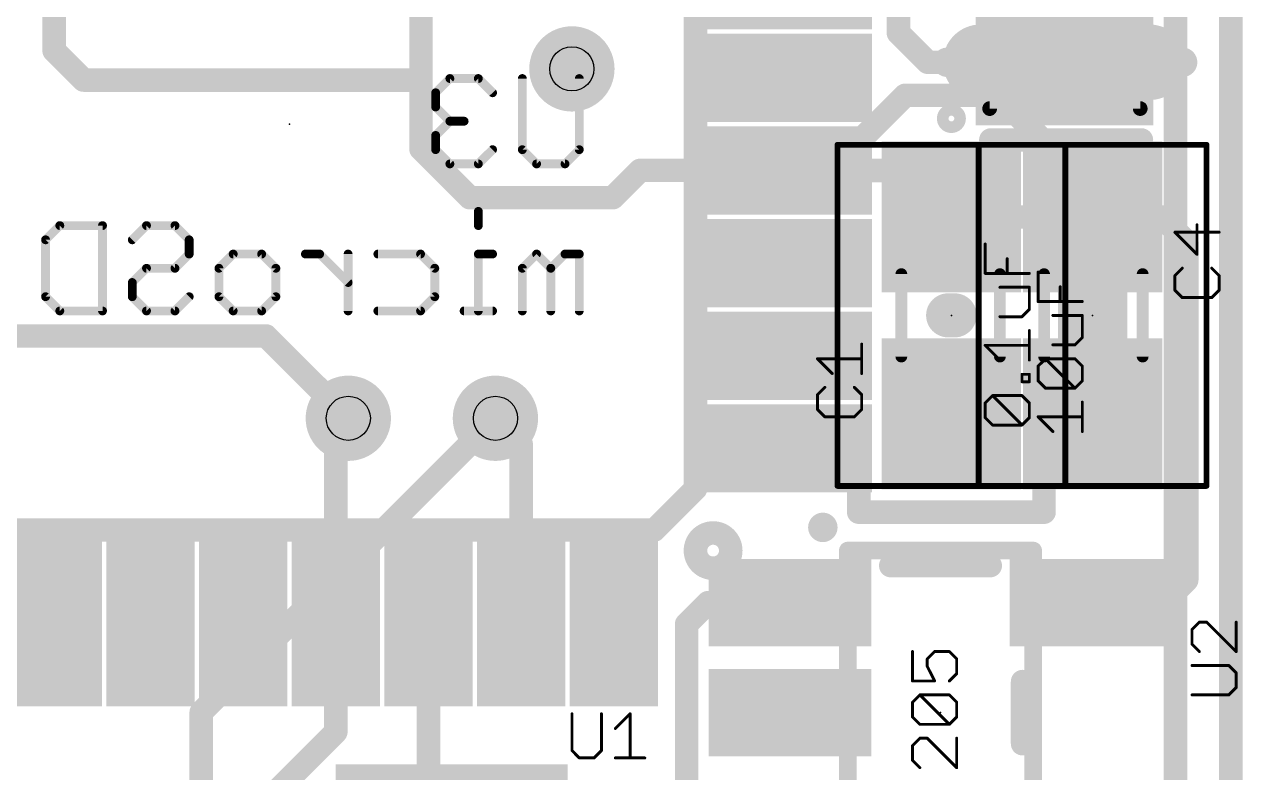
# Model space of a CAD drawing. Extents: x -41 to 66, y -18 to 24.
# Drawn here: x 4.82 to 15.34, y 4.56 to 11.02 of the extents above; entities that cross this region are included whole.
import ezdxf

# ---------------------------------------------------------------- set-up
doc = ezdxf.new("R2010")
doc.units = 0
for name, color, linetype in [('1', 12, 'CONTINUOUS'), ('16', 132, 'CONTINUOUS'), ('18', 110, 'CONTINUOUS'), ('20', 53, 'CONTINUOUS'), ('21', 53, 'CONTINUOUS'), ('22', 53, 'CONTINUOUS'), ('23', 53, 'CONTINUOUS'), ('25', 253, 'CONTINUOUS'), ('26', 253, 'CONTINUOUS'), ('27', 253, 'CONTINUOUS'), ('28', 253, 'CONTINUOUS'), ('29', 253, 'CONTINUOUS'), ('30', 253, 'CONTINUOUS'), ('31', 253, 'CONTINUOUS'), ('35', 253, 'CONTINUOUS'), ('39', 12, 'CONTINUOUS'), ('41', 12, 'CONTINUOUS'), ('44', 253, 'CONTINUOUS'), ('51', 53, 'CONTINUOUS')]:
    doc.layers.add(name, color=color, linetype=linetype)

# ---------------------------------------------------------------- blocks, each defined once
blk = doc.blocks.new('RECT')
blk.add_solid([(-0.5, -0.5), (0.5, -0.5), (-0.5, 0.5), (0.5, 0.5)])
blk = doc.blocks.new('RECT72000X304800R100')
at = {"const_width": 0.225}
blk.add_lwpolyline([(0.1125, -0.7275), (0.1125, 0.7275, 0.4142), (0, 0.84), (0, 0.84, 0.4142), (-0.1125, 0.7275), (-0.1125, -0.7275, 0.4142), (0, -0.84), (0, -0.84, 0.4142)], format="xyb", close=True, dxfattribs=at)
blk.add_solid([(-0.0254, -0.7529), (0.0254, -0.7529), (-0.0254, 0.7529), (0.0254, 0.7529)])
blk = doc.blocks.new('RECT104512X337312R100')
at = {"const_width": 0.3266}
blk.add_lwpolyline([(0.1633, -0.7275), (0.1633, 0.7275, 0.4142), (0, 0.8908), (0, 0.8908, 0.4142), (-0.1633, 0.7275), (-0.1633, -0.7275, 0.4142), (0, -0.8908), (0, -0.8908, 0.4142)], format="xyb", close=True, dxfattribs=at)
blk.add_solid([(-0.0254, -0.7529), (0.0254, -0.7529), (-0.0254, 0.7529), (0.0254, 0.7529)])
blk = doc.blocks.new('ROUNDV')
at = {"const_width": 0.5}
blk.add_lwpolyline([(0, -0.25, 1), (0, 0.25, 1), (0, -0.25)], format="xyb", dxfattribs=at)

msp = doc.modelspace()

# ---------------------------------------------------------------- linework, layer by layer
at = {"layer": '1'}
for points, const_width in [([(15.24, 19.05), (15.24, 0)], 0.2032), ([(12.3698, 10.9474), (12.3698, 11.9634)], 0.2032), ([(5.08, 10.795), (5.08, 11.43)], 0.2032), ([(8.2474, 11.1328), (8.2474, 10.541)], 0.2032), ([(12.6224, 10.6948), (12.3698, 10.9474)], 0.2032), ([(5.334, 10.541), (5.08, 10.795)], 0.2032), ([(12.7914, 10.6948), (12.6224, 10.6948)], 0.2032), ([(13.8074, 10.6948), (12.7914, 10.6948)], 0.254), ([(12.7914, 10.6948), (12.9272, 10.6948)], 0.2032), ([(13.8074, 10.6948), (14.8234, 10.6948)], 0.254), ([(8.2474, 10.541), (5.334, 10.541)], 0.2032), ([(8.2474, 10.541), (8.2474, 9.9466)], 0.2032), ([(8.669, 9.525), (8.2474, 9.9466)], 0.2032), ([(10.1397, 9.7612), (9.9035, 9.525)], 0.2032), ([(10.9018, 9.7612), (10.1397, 9.7612)], 0.2032), ([(10.9018, 9.7612), (10.903, 9.76)], 0.2032), ([(11.4046, 9.76), (10.903, 9.76)], 0.2032), ([(11.4046, 9.76), (12.426, 9.76)], 0.2032), ([(12.426, 9.76), (12.827, 9.359)], 0.2032), ([(9.9035, 9.525), (8.669, 9.525)], 0.2032), ([(12.827, 9.359), (14.0462, 9.359)], 0.2032), ([(14.0462, 9.359), (14.644, 9.359)], 0.2032), ([(14.644, 9.359), (14.859, 9.144)], 0.2032), ([(14.859, 9.144), (14.859, 6.223)], 0.2032), ([(7.512, 7.512), (7.62, 7.62)], 0.2032), ([(9.112, 7.398), (8.89, 7.62)], 0.2032), ([(7.512, 5.8674), (7.512, 7.512)], 0.2032), ([(9.112, 5.8674), (9.112, 7.398)], 0.2032), ([(14.6635, 6.0275), (14.859, 6.223)], 0.2032), ([(10.7265, 6.0275), (10.541, 5.842)], 0.2032), ([(11.4329, 6.0275), (10.7265, 6.0275)], 0.2032), ([(14.0331, 6.0275), (14.6635, 6.0275)], 0.2032), ([(7.512, 5.8674), (7.512, 4.911)], 0.2032), ([(8.312, 5.8674), (8.312, 3.928)], 0.2032), ([(10.541, 5.842), (10.541, 4.1275)], 0.2032), ([(7.512, 4.911), (6.35, 3.749)], 0.2032)]:
    msp.add_lwpolyline(points, dxfattribs=dict(at, const_width=const_width))
for points, const_width in [([(12.4057, 10.9833, 1), (12.3339, 10.9115)], 0.1016), ([(12.319, 10.9474, 1), (12.4206, 10.9474)], 0.1016), ([(5.1159, 10.8309, 1), (5.0441, 10.7591)], 0.1016), ([(5.0292, 10.795, 1), (5.1308, 10.795)], 0.1016), ([(12.6224, 10.7456, 1), (12.6224, 10.644)], 0.1016), ([(12.5865, 10.6589, 1), (12.6583, 10.7307)], 0.1016), ([(12.7914, 10.7583, 1), (12.7914, 10.6313)], 0.127), ([(12.7914, 10.7456, 1), (12.7914, 10.644)], 0.1016), ([(12.7914, 10.644, 1), (12.7914, 10.7456)], 0.1016), ([(12.9272, 10.644, 1), (12.9272, 10.7456)], 0.1016), ([(13.8074, 10.7583, 1), (13.8074, 10.6313)], 0.127), ([(13.8074, 10.6313, 1), (13.8074, 10.7583)], 0.127), ([(14.8234, 10.6313, 1), (14.8234, 10.7583)], 0.127), ([(5.334, 10.5918, 1), (5.334, 10.4902)], 0.1016), ([(5.2981, 10.5051, 1), (5.3699, 10.5769)], 0.1016), ([(8.2982, 10.541, 1), (8.1966, 10.541)], 0.1016), ([(8.2474, 10.4902, 1), (8.2474, 10.5918)], 0.1016), ([(8.1966, 10.541, 1), (8.2982, 10.541)], 0.1016), ([(8.2833, 9.9826, 1), (8.2115, 9.9107)], 0.1016), ([(8.1966, 9.9466, 1), (8.2982, 9.9466)], 0.1016), ([(10.1397, 9.812, 1), (10.1397, 9.7104)], 0.1016), ([(10.1756, 9.7253, 1), (10.1038, 9.7971)], 0.1016), ([(10.9377, 9.7971, 1), (10.8659, 9.7253)], 0.1016), ([(10.903, 9.8108, 1), (10.903, 9.7092)], 0.1016), ([(10.8671, 9.7241, 1), (10.9389, 9.7959)], 0.1016), ([(10.9018, 9.7104, 1), (10.9018, 9.812)], 0.1016), ([(11.4046, 9.8108, 1), (11.4046, 9.7092)], 0.1016), ([(11.4046, 9.7092, 1), (11.4046, 9.8108)], 0.1016), ([(12.4619, 9.7959, 1), (12.3901, 9.7241)], 0.1016), ([(12.426, 9.7092, 1), (12.426, 9.8108)], 0.1016), ([(8.669, 9.5758, 1), (8.669, 9.4742)], 0.1016), ([(8.6331, 9.4891, 1), (8.7049, 9.5609)], 0.1016), ([(9.8675, 9.5609, 1), (9.9394, 9.4891)], 0.1016), ([(9.9035, 9.4742, 1), (9.9035, 9.5758)], 0.1016), ([(12.827, 9.4098, 1), (12.827, 9.3082)], 0.1016), ([(12.7911, 9.3231, 1), (12.8629, 9.3949)], 0.1016), ([(14.0462, 9.4098, 1), (14.0462, 9.3082)], 0.1016), ([(14.0462, 9.3082, 1), (14.0462, 9.4098)], 0.1016), ([(14.6799, 9.3949, 1), (14.6081, 9.3231)], 0.1016), ([(14.644, 9.3082, 1), (14.644, 9.4098)], 0.1016), ([(14.9098, 9.144, 1), (14.8082, 9.144)], 0.1016), ([(14.8231, 9.1081, 1), (14.8949, 9.1799)], 0.1016), ([(7.6559, 7.5841, 1), (7.5841, 7.6559)], 0.1016), ([(8.9259, 7.6559, 1), (8.8541, 7.5841)], 0.1016), ([(7.5628, 7.512, 1), (7.4612, 7.512)], 0.1016), ([(7.4761, 7.5479, 1), (7.5479, 7.4761)], 0.1016), ([(9.1628, 7.398, 1), (9.0612, 7.398)], 0.1016), ([(9.0761, 7.3621, 1), (9.1479, 7.4339)], 0.1016), ([(14.8949, 6.1871, 1), (14.8231, 6.2589)], 0.1016), ([(14.8082, 6.223, 1), (14.9098, 6.223)], 0.1016), ([(10.7265, 6.0783, 1), (10.7265, 5.9767)], 0.1016), ([(10.7624, 5.9915, 1), (10.6905, 6.0634)], 0.1016), ([(11.4329, 5.9767, 1), (11.4329, 6.0783)], 0.1016), ([(14.0331, 6.0783, 1), (14.0331, 5.9767)], 0.1016), ([(14.6275, 6.0634, 1), (14.6994, 5.9915)], 0.1016), ([(14.6635, 5.9767, 1), (14.6635, 6.0783)], 0.1016), ([(7.5628, 5.8674, 1), (7.4612, 5.8674)], 0.1016), ([(7.4612, 5.8674, 1), (7.5628, 5.8674)], 0.1016), ([(8.3628, 5.8674, 1), (8.2612, 5.8674)], 0.1016), ([(9.0612, 5.8674, 1), (9.1628, 5.8674)], 0.1016), ([(10.5918, 5.842, 1), (10.4902, 5.842)], 0.1016), ([(10.5051, 5.8779, 1), (10.5769, 5.8061)], 0.1016), ([(7.4612, 4.911, 1), (7.5628, 4.911)], 0.1016), ([(7.5479, 4.8751, 1), (7.4761, 4.947)], 0.1016)]:
    msp.add_lwpolyline(points, format="xyb", dxfattribs=dict(at, const_width=const_width))
at = {"layer": '16', "const_width": 0.2032}
for points in [[(15.24, 19.05), (15.24, 0)], [(2.5806, 8.3312), (6.9088, 8.3312)], [(6.9088, 8.3312), (7.62, 7.62)], [(8.89, 7.62), (6.35, 5.08)], [(6.35, 5.08), (6.35, 1.27)]]:
    msp.add_lwpolyline(points, dxfattribs=at)
at = {"layer": '16', "const_width": 0.1016}
for points in [[(6.9447, 8.3671, 1), (6.8729, 8.2953)], [(6.9088, 8.2804, 1), (6.9088, 8.382)], [(7.5841, 7.5841, 1), (7.6559, 7.6559)], [(8.9259, 7.5841, 1), (8.8541, 7.6559)], [(6.4008, 5.08, 1), (6.2992, 5.08)], [(6.3141, 5.1159, 1), (6.3859, 5.0441)]]:
    msp.add_lwpolyline(points, format="xyb", dxfattribs=at)
at = {"layer": '20', "const_width": 0.2032}
msp.add_lwpolyline([(15.24, 0), (15.24, 19.05)], dxfattribs=at)
at = {"layer": '21'}
for points, const_width in [([(10.617, 13.665), (10.617, 7.01)], 0.2032), ([(14.4676, 10.0237), (13.1676, 10.0237)], 0.2032), ([(12.7991, 8.509), (12.8549, 8.509)], 0.381), ([(14.0741, 8.509), (14.0183, 8.509)], 0.381), ([(10.262, 6.655), (10.617, 7.01)], 0.2032), ([(10.262, 6.655), (3.607, 6.655)], 0.2032), ([(12.3036, 6.3475), (13.1624, 6.3475)], 0.2032), ([(13.4418, 5.3459), (13.4418, 4.8091)], 0.2032)]:
    msp.add_lwpolyline(points, dxfattribs=dict(at, const_width=const_width))
for points, const_width in [([(12.827, 10.159, 1), (12.827, 10.259, 1), (12.827, 10.159)], 0.15), ([(13.1676, 10.0745, 1), (13.1676, 9.9729)], 0.1016), ([(14.4676, 9.9729, 1), (14.4676, 10.0745)], 0.1016), ([(12.7991, 8.6043, 1), (12.7991, 8.4138)], 0.1905), ([(12.8549, 8.4138, 1), (12.8549, 8.6043)], 0.1905), ([(14.0183, 8.6043, 1), (14.0183, 8.4138)], 0.1905), ([(14.0741, 8.4138, 1), (14.0741, 8.6043)], 0.1905), ([(10.5662, 7.01, 1), (10.6678, 7.01)], 0.1016), ([(10.6529, 6.9741, 1), (10.5811, 7.0459)], 0.1016), ([(10.2261, 6.6909, 1), (10.2979, 6.6191)], 0.1016), ([(10.262, 6.6042, 1), (10.262, 6.7058)], 0.1016), ([(11.717, 6.6142, 1), (11.717, 6.7412, 1), (11.717, 6.6142)], 0.127), ([(10.7696, 6.3246, 1), (10.7696, 6.6294, 1), (10.7696, 6.3246)], 0.2032), ([(12.3036, 6.3983, 1), (12.3036, 6.2967)], 0.1016), ([(13.1624, 6.2967, 1), (13.1624, 6.3983)], 0.1016), ([(13.4926, 5.3459, 1), (13.391, 5.3459)], 0.1016), ([(13.391, 4.8091, 1), (13.4926, 4.8091)], 0.1016)]:
    msp.add_lwpolyline(points, format="xyb", dxfattribs=dict(at, const_width=const_width))
at = {"layer": '22', "const_width": 0.2032}
msp.add_lwpolyline([(14.762, 3.429), (14.762, 16.629)], dxfattribs=at)
at = {"layer": '23'}
for p in [(7.112, 10.16), (12.827, 8.509), (14.0462, 8.509), (12.733, 5.0775)]:
    msp.add_point(p, dxfattribs=at)
at = {"layer": '25', "const_width": 0.0254}
for points in [[(14.9477, 9.0365), (14.9477, 9.2907)], [(15.1384, 9.2272), (14.7571, 9.2272)], [(14.7571, 9.2272), (14.9477, 9.0365)], [(14.8206, 8.9165), (14.7571, 8.8529)], [(14.7571, 8.8529), (14.7571, 8.7258)], [(15.1384, 8.8529), (15.0748, 8.9165)], [(15.1384, 8.7258), (15.1384, 8.8529)], [(14.7571, 8.7258), (14.8206, 8.6623)], [(15.0748, 8.6623), (15.1384, 8.7258)], [(14.8206, 8.6623), (15.0748, 8.6623)], [(12.0523, 8.0069), (12.0523, 8.2611)], [(11.7981, 8.0069), (11.671, 8.134)], [(11.671, 8.134), (12.0523, 8.134)], [(11.7345, 7.8869), (11.671, 7.8234)], [(12.0523, 7.8234), (11.9887, 7.8869)], [(11.671, 7.8234), (11.671, 7.6963)], [(12.0523, 7.6963), (12.0523, 7.8234)], [(11.671, 7.6963), (11.7345, 7.6327)], [(11.9887, 7.6327), (12.0523, 7.6963)], [(11.7345, 7.6327), (11.9887, 7.6327)], [(14.968, 5.8592), (14.9044, 5.7956)], [(14.9044, 5.7956), (14.9044, 5.6685)], [(15.0315, 5.8592), (14.968, 5.8592)], [(15.2857, 5.605), (15.0315, 5.8592)], [(15.2857, 5.8592), (15.2857, 5.605)], [(14.9044, 5.6685), (14.968, 5.605)], [(15.2222, 5.485), (14.9044, 5.485)], [(15.2857, 5.4214), (15.2222, 5.485)], [(15.2857, 5.2943), (15.2857, 5.4214)], [(15.2222, 5.2307), (15.2857, 5.2943)], [(14.9044, 5.2307), (15.2222, 5.2307)], [(9.5513, 5.0676), (9.5513, 4.7499)], [(9.8055, 4.7499), (9.8055, 5.0676)], [(9.9255, 4.9405), (10.0526, 5.0676)], [(10.0526, 5.0676), (10.0526, 4.6863)], [(9.5513, 4.7499), (9.6148, 4.6863)], [(9.7419, 4.6863), (9.8055, 4.7499)], [(9.6148, 4.6863), (9.7419, 4.6863)], [(9.9255, 4.6863), (10.1797, 4.6863)]]:
    msp.add_lwpolyline(points, dxfattribs=at)
at = {"layer": '25', "const_width": 0.0127}
for points in [[(14.9541, 9.2907, 1), (14.9414, 9.2907)], [(14.7571, 9.2335, 1), (14.7571, 9.2208)], [(14.7616, 9.2316, 1), (14.7526, 9.2227)], [(15.1384, 9.2208, 1), (15.1384, 9.2335)], [(14.9432, 9.032, 1), (14.9522, 9.041)], [(14.9414, 9.0365, 1), (14.9541, 9.0365)], [(14.7634, 8.8529, 1), (14.7507, 8.8529)], [(14.7526, 8.8574, 1), (14.7616, 8.8485)], [(14.8251, 8.912, 1), (14.8161, 8.921)], [(15.0793, 8.921, 1), (15.0704, 8.912)], [(15.1448, 8.8529, 1), (15.1321, 8.8529)], [(15.1339, 8.8485, 1), (15.1429, 8.8574)], [(14.7507, 8.7258, 1), (14.7634, 8.7258)], [(14.7616, 8.7303, 1), (14.7526, 8.7213)], [(15.1321, 8.7258, 1), (15.1448, 8.7258)], [(15.1429, 8.7213, 1), (15.1339, 8.7303)], [(14.8206, 8.6686, 1), (14.8206, 8.6559)], [(14.8161, 8.6578, 1), (14.8251, 8.6668)], [(15.0704, 8.6668, 1), (15.0793, 8.6578)], [(15.0748, 8.6559, 1), (15.0748, 8.6686)], [(12.0587, 8.2611, 1), (12.046, 8.2611)], [(11.6755, 8.1385, 1), (11.6665, 8.1295)], [(11.671, 8.1404, 1), (11.671, 8.1277)], [(12.0523, 8.1277, 1), (12.0523, 8.1404)], [(11.7936, 8.0024, 1), (11.8026, 8.0114)], [(12.046, 8.0069, 1), (12.0587, 8.0069)], [(11.739, 7.8824, 1), (11.73, 7.8914)], [(11.9932, 7.8914, 1), (11.9843, 7.8824)], [(11.6773, 7.8234, 1), (11.6646, 7.8234)], [(11.6665, 7.8279, 1), (11.6755, 7.8189)], [(12.0587, 7.8234, 1), (12.046, 7.8234)], [(12.0478, 7.8189, 1), (12.0568, 7.8279)], [(11.6755, 7.7007, 1), (11.6665, 7.6918)], [(11.6646, 7.6963, 1), (11.6773, 7.6963)], [(12.046, 7.6963, 1), (12.0587, 7.6963)], [(12.0568, 7.6918, 1), (12.0478, 7.7007)], [(11.7345, 7.6391, 1), (11.7345, 7.6264)], [(11.73, 7.6282, 1), (11.739, 7.6372)], [(11.9843, 7.6372, 1), (11.9932, 7.6282)], [(11.9887, 7.6264, 1), (11.9887, 7.6391)], [(14.9107, 5.7956, 1), (14.898, 5.7956)], [(14.8999, 5.8001, 1), (14.9089, 5.7911)], [(14.968, 5.8655, 1), (14.968, 5.8528)], [(14.9724, 5.8547, 1), (14.9635, 5.8637)], [(15.036, 5.8637, 1), (15.027, 5.8547)], [(15.0315, 5.8528, 1), (15.0315, 5.8655)], [(15.2921, 5.8592, 1), (15.2794, 5.8592)], [(14.9089, 5.673, 1), (14.8999, 5.664)], [(14.898, 5.6685, 1), (14.9107, 5.6685)], [(14.9635, 5.6005, 1), (14.9724, 5.6094)], [(15.2794, 5.605, 1), (15.2921, 5.605)], [(15.2812, 5.6005, 1), (15.2902, 5.6094)], [(14.9044, 5.4913, 1), (14.9044, 5.4786)], [(15.2267, 5.4894, 1), (15.2177, 5.4805)], [(15.2222, 5.4786, 1), (15.2222, 5.4913)], [(15.2921, 5.4214, 1), (15.2794, 5.4214)], [(15.2812, 5.4169, 1), (15.2902, 5.4259)], [(15.2794, 5.2943, 1), (15.2921, 5.2943)], [(15.2902, 5.2898, 1), (15.2812, 5.2988)], [(14.9044, 5.2371, 1), (14.9044, 5.2244)], [(15.2177, 5.2352, 1), (15.2267, 5.2263)], [(15.2222, 5.2244, 1), (15.2222, 5.2371)], [(9.5576, 5.0676, 1), (9.5449, 5.0676)], [(9.8118, 5.0676, 1), (9.7992, 5.0676)], [(10.0589, 5.0676, 1), (10.0462, 5.0676)], [(10.0571, 5.0631, 1), (10.0481, 5.0721)], [(9.921, 4.945, 1), (9.93, 4.936)], [(9.5449, 4.7499, 1), (9.5576, 4.7499)], [(9.5558, 4.7543, 1), (9.5468, 4.7454)], [(9.7992, 4.7499, 1), (9.8118, 4.7499)], [(9.81, 4.7454, 1), (9.801, 4.7543)], [(9.6148, 4.6927, 1), (9.6148, 4.6799)], [(9.6103, 4.6818, 1), (9.6193, 4.6908)], [(9.7375, 4.6908, 1), (9.7464, 4.6818)], [(9.7419, 4.6799, 1), (9.7419, 4.6927)], [(9.9255, 4.6927, 1), (9.9255, 4.6799)], [(10.0462, 4.6863, 1), (10.0589, 4.6863)], [(10.1797, 4.6799, 1), (10.1797, 4.6927)]]:
    msp.add_lwpolyline(points, format="xyb", dxfattribs=at)
at = {"layer": '26', "const_width": 0.0762}
for points in [[(8.4969, 10.5543), (8.374, 10.4315)], [(8.7426, 10.5543), (8.4969, 10.5543)], [(8.8655, 10.4315), (8.7426, 10.5543)], [(9.1224, 9.94), (9.1224, 10.5543)], [(9.6139, 10.5543), (9.6139, 9.94)], [(8.374, 10.4315), (8.374, 10.3086)], [(8.374, 10.3086), (8.4969, 10.1857)], [(8.4969, 10.1857), (8.374, 10.0628)], [(8.4969, 10.1857), (8.6197, 10.1857)], [(8.374, 10.0628), (8.374, 9.94)], [(8.374, 9.94), (8.4969, 9.8171)], [(8.7426, 9.8171), (8.8655, 9.94)], [(9.2453, 9.8171), (9.1224, 9.94)], [(9.6139, 9.94), (9.491, 9.8171)], [(8.4969, 9.8171), (8.7426, 9.8171)], [(9.491, 9.8171), (9.2453, 9.8171)]]:
    msp.add_lwpolyline(points, dxfattribs=at)
at = {"layer": '26', "const_width": 0.0381}
for points in [[(8.4969, 10.5734, 1), (8.4969, 10.5353)], [(8.5103, 10.5409, 1), (8.4834, 10.5678)], [(8.7561, 10.5678, 1), (8.7291, 10.5409)], [(8.7426, 10.5353, 1), (8.7426, 10.5734)], [(9.1415, 10.5543, 1), (9.1034, 10.5543)], [(9.633, 10.5543, 1), (9.5949, 10.5543)], [(8.3605, 10.4449, 1), (8.3875, 10.418)], [(8.3931, 10.4315, 1), (8.355, 10.4315)], [(8.852, 10.418, 1), (8.879, 10.4449)], [(8.3875, 10.3221, 1), (8.3605, 10.2951)], [(8.355, 10.3086, 1), (8.3931, 10.3086)], [(8.4969, 10.2048, 1), (8.4969, 10.1667)], [(8.5103, 10.1722, 1), (8.4834, 10.1992)], [(8.4834, 10.1722, 1), (8.5103, 10.1992)], [(8.6197, 10.1667, 1), (8.6197, 10.2048)], [(8.3931, 10.0628, 1), (8.355, 10.0628)], [(8.3605, 10.0763, 1), (8.3875, 10.0494)], [(8.3875, 9.9534, 1), (8.3605, 9.9265)], [(8.355, 9.94, 1), (8.3931, 9.94)], [(8.879, 9.9265, 1), (8.852, 9.9534)], [(9.1359, 9.9534, 1), (9.1089, 9.9265)], [(9.1034, 9.94, 1), (9.1415, 9.94)], [(9.5949, 9.94, 1), (9.633, 9.94)], [(9.6274, 9.9265, 1), (9.6004, 9.9534)], [(8.4969, 9.8361, 1), (8.4969, 9.798)], [(8.4834, 9.8036, 1), (8.5103, 9.8306)], [(8.7291, 9.8306, 1), (8.7561, 9.8036)], [(8.7426, 9.798, 1), (8.7426, 9.8361)], [(9.2453, 9.8361, 1), (9.2453, 9.798)], [(9.2318, 9.8036, 1), (9.2588, 9.8306)], [(9.4776, 9.8306, 1), (9.5045, 9.8036)], [(9.491, 9.798, 1), (9.491, 9.8361)]]:
    msp.add_lwpolyline(points, format="xyb", dxfattribs=at)
at = {"layer": '27', "const_width": 0.0127}
for points in [[(13.1251, 9.1256, 1), (13.1124, 9.1256)], [(13.3158, 8.9985, 1), (13.3031, 8.9985)], [(13.1124, 8.8714, 1), (13.1251, 8.8714)], [(13.1188, 8.8777, 1), (13.1188, 8.865)], [(13.3031, 8.8714, 1), (13.3158, 8.8714)], [(13.5001, 8.865, 1), (13.5001, 8.8777)], [(13.5823, 8.8825, 1), (13.5696, 8.8825)], [(13.2459, 8.7577, 1), (13.2459, 8.745)], [(13.5064, 8.7514, 1), (13.4938, 8.7514)], [(13.5001, 8.745, 1), (13.5001, 8.7577)], [(13.773, 8.7554, 1), (13.7603, 8.7554)], [(13.5696, 8.6283, 1), (13.5823, 8.6283)], [(13.576, 8.6347, 1), (13.576, 8.622)], [(13.7603, 8.6283, 1), (13.773, 8.6283)], [(13.9573, 8.622, 1), (13.9573, 8.6347)], [(13.4938, 8.5607, 1), (13.5064, 8.5607)], [(13.5046, 8.5562, 1), (13.4956, 8.5652)], [(13.7031, 8.5147, 1), (13.7031, 8.502)], [(13.9636, 8.5083, 1), (13.951, 8.5083)], [(13.9573, 8.502, 1), (13.9573, 8.5147)], [(13.2459, 8.5035, 1), (13.2459, 8.4908)], [(13.4321, 8.5017, 1), (13.441, 8.4927)], [(13.4365, 8.4908, 1), (13.4365, 8.5035)], [(13.5064, 8.3772, 1), (13.4938, 8.3772)], [(13.951, 8.3177, 1), (13.9636, 8.3177)], [(13.9618, 8.3132, 1), (13.9528, 8.3222)], [(13.1233, 8.2546, 1), (13.1143, 8.2456)], [(13.1188, 8.2564, 1), (13.1188, 8.2437)], [(13.5001, 8.2437, 1), (13.5001, 8.2564)], [(13.7031, 8.2605, 1), (13.7031, 8.2478)], [(13.8893, 8.2586, 1), (13.8982, 8.2496)], [(13.8937, 8.2478, 1), (13.8937, 8.2605)], [(13.2414, 8.1185, 1), (13.2504, 8.1275)], [(13.4938, 8.123, 1), (13.5064, 8.123)], [(13.6395, 8.1405, 1), (13.6395, 8.1278)], [(13.644, 8.1386, 1), (13.635, 8.1296)], [(13.644, 8.1296, 1), (13.635, 8.1386)], [(13.8982, 8.1386, 1), (13.8893, 8.1296)], [(13.8937, 8.1278, 1), (13.8937, 8.1405)], [(13.4365, 8.0058, 1), (13.4365, 7.9931)], [(13.4429, 7.9994, 1), (13.4302, 7.9994)], [(13.5064, 7.9994, 1), (13.4938, 7.9994)], [(13.5001, 7.9931, 1), (13.5001, 8.0058)], [(13.5823, 8.0706, 1), (13.5696, 8.0706)], [(13.5715, 8.0751, 1), (13.5805, 8.0661)], [(13.9636, 8.0706, 1), (13.951, 8.0706)], [(13.9528, 8.0661, 1), (13.9618, 8.0751)], [(13.4365, 7.9422, 1), (13.4365, 7.9295)], [(13.4302, 7.9359, 1), (13.4429, 7.9359)], [(13.4938, 7.9359, 1), (13.5064, 7.9359)], [(13.5001, 7.9295, 1), (13.5001, 7.9422)], [(13.5696, 7.9435, 1), (13.5823, 7.9435)], [(13.5805, 7.9479, 1), (13.5715, 7.939)], [(13.6395, 7.8863, 1), (13.6395, 7.8736)], [(13.635, 7.8754, 1), (13.644, 7.8844)], [(13.8893, 7.8844, 1), (13.8982, 7.8754)], [(13.8893, 7.8754, 1), (13.8982, 7.8844)], [(13.8937, 7.8736, 1), (13.8937, 7.8863)], [(13.951, 7.9435, 1), (13.9636, 7.9435)], [(13.9618, 7.939, 1), (13.9528, 7.9479)], [(13.1868, 7.8204, 1), (13.1778, 7.8114)], [(13.1823, 7.8222, 1), (13.1823, 7.8095)], [(13.1868, 7.8114, 1), (13.1778, 7.8204)], [(13.441, 7.8204, 1), (13.4321, 7.8114)], [(13.4365, 7.8095, 1), (13.4365, 7.8222)], [(13.1251, 7.7523, 1), (13.1124, 7.7523)], [(13.1143, 7.7568, 1), (13.1233, 7.7478)], [(13.5064, 7.7523, 1), (13.4938, 7.7523)], [(13.4956, 7.7478, 1), (13.5046, 7.7568)], [(13.9636, 7.7599, 1), (13.951, 7.7599)], [(13.1124, 7.6252, 1), (13.1251, 7.6252)], [(13.1233, 7.6297, 1), (13.1143, 7.6207)], [(13.1823, 7.568, 1), (13.1823, 7.5553)], [(13.4365, 7.5553, 1), (13.4365, 7.568)], [(13.4938, 7.6252, 1), (13.5064, 7.6252)], [(13.5046, 7.6207, 1), (13.4956, 7.6297)], [(13.5805, 7.6373, 1), (13.5715, 7.6283)], [(13.576, 7.6392, 1), (13.576, 7.6265)], [(13.9573, 7.6265, 1), (13.9573, 7.6392)], [(13.1778, 7.5572, 1), (13.1868, 7.5662)], [(13.4321, 7.5662, 1), (13.441, 7.5572)], [(13.4321, 7.5572, 1), (13.441, 7.5662)], [(13.6986, 7.5012, 1), (13.7076, 7.5102)], [(13.951, 7.5057, 1), (13.9636, 7.5057)], [(12.4977, 5.6052, 1), (12.485, 5.6052)], [(12.6821, 5.6115, 1), (12.6821, 5.5988)], [(12.6865, 5.6007, 1), (12.6776, 5.6096)], [(12.8137, 5.6096, 1), (12.8047, 5.6007)], [(12.8092, 5.5988, 1), (12.8092, 5.6115)], [(12.6249, 5.5416, 1), (12.6122, 5.5416)], [(12.614, 5.5461, 1), (12.623, 5.5371)], [(12.6242, 5.4809, 1), (12.6128, 5.4752)], [(12.6122, 5.478, 1), (12.6249, 5.478)], [(12.8791, 5.5416, 1), (12.8664, 5.5416)], [(12.8682, 5.5371, 1), (12.8772, 5.5461)], [(12.8664, 5.4145, 1), (12.8791, 5.4145)], [(12.8772, 5.41, 1), (12.8682, 5.419)], [(12.4914, 5.3573, 1), (12.4914, 5.3446)], [(12.485, 5.3509, 1), (12.4977, 5.3509)], [(12.6764, 5.3481, 1), (12.6877, 5.3538)], [(12.6821, 5.3446, 1), (12.6821, 5.3573)], [(12.8047, 5.3554, 1), (12.8137, 5.3464)], [(12.4977, 5.1674, 1), (12.485, 5.1674)], [(12.4869, 5.1719, 1), (12.4959, 5.1629)], [(12.555, 5.2373, 1), (12.555, 5.2246)], [(12.5594, 5.2354, 1), (12.5505, 5.2265)], [(12.5594, 5.2265, 1), (12.5505, 5.2354)], [(12.8137, 5.2354, 1), (12.8047, 5.2265)], [(12.8092, 5.2246, 1), (12.8092, 5.2373)], [(12.8791, 5.1674, 1), (12.8664, 5.1674)], [(12.8682, 5.1629, 1), (12.8772, 5.1719)], [(12.4959, 5.0448, 1), (12.4869, 5.0358)], [(12.8772, 5.0358, 1), (12.8682, 5.0448)], [(12.485, 5.0403, 1), (12.4977, 5.0403)], [(12.555, 4.9831, 1), (12.555, 4.9704)], [(12.5505, 4.9722, 1), (12.5594, 4.9812)], [(12.8047, 4.9812, 1), (12.8137, 4.9722)], [(12.8047, 4.9722, 1), (12.8137, 4.9812)], [(12.8092, 4.9704, 1), (12.8092, 4.9831)], [(12.8664, 5.0403, 1), (12.8791, 5.0403)], [(12.555, 4.8631, 1), (12.555, 4.8504)], [(12.5594, 4.8523, 1), (12.5505, 4.8612)], [(12.623, 4.8612, 1), (12.614, 4.8523)], [(12.6185, 4.8504, 1), (12.6185, 4.8631)], [(12.8791, 4.8567, 1), (12.8664, 4.8567)], [(12.4977, 4.7932, 1), (12.485, 4.7932)], [(12.4869, 4.7977, 1), (12.4959, 4.7887)], [(12.4959, 4.6706, 1), (12.4869, 4.6616)], [(12.485, 4.6661, 1), (12.4977, 4.6661)], [(12.5505, 4.598, 1), (12.5594, 4.607)], [(12.8664, 4.6025, 1), (12.8791, 4.6025)], [(12.8682, 4.598, 1), (12.8772, 4.607)]]:
    msp.add_lwpolyline(points, format="xyb", dxfattribs=at)
at = {"layer": '27', "const_width": 0.0254}
for points in [[(13.1188, 8.8714), (13.1188, 9.1256)], [(13.3094, 8.8714), (13.3094, 8.9985)], [(13.5001, 8.8714), (13.1188, 8.8714)], [(13.576, 8.6283), (13.576, 8.8825)], [(13.5001, 8.7514), (13.2459, 8.7514)], [(13.5001, 8.5607), (13.5001, 8.7514)], [(13.7666, 8.6283), (13.7666, 8.7554)], [(13.9573, 8.6283), (13.576, 8.6283)], [(13.4365, 8.4972), (13.5001, 8.5607)], [(13.9573, 8.5083), (13.7031, 8.5083)], [(13.9573, 8.3177), (13.9573, 8.5083)], [(13.2459, 8.4972), (13.4365, 8.4972)], [(13.5001, 8.123), (13.5001, 8.3772)], [(13.8937, 8.2541), (13.9573, 8.3177)], [(13.2459, 8.123), (13.1188, 8.2501)], [(13.1188, 8.2501), (13.5001, 8.2501)], [(13.7031, 8.2541), (13.8937, 8.2541)], [(13.576, 8.0706), (13.6395, 8.1341)], [(13.6395, 8.1341), (13.8937, 8.1341)], [(13.8937, 7.8799), (13.6395, 8.1341)], [(13.8937, 8.1341), (13.9573, 8.0706)], [(13.4365, 7.9359), (13.4365, 7.9994)], [(13.4365, 7.9994), (13.5001, 7.9994)], [(13.5001, 7.9994), (13.5001, 7.9359)], [(13.576, 7.9435), (13.576, 8.0706)], [(13.9573, 8.0706), (13.9573, 7.9435)], [(13.5001, 7.9359), (13.4365, 7.9359)], [(13.6395, 7.8799), (13.576, 7.9435)], [(13.8937, 7.8799), (13.6395, 7.8799)], [(13.9573, 7.9435), (13.8937, 7.8799)], [(13.1188, 7.7523), (13.1823, 7.8159)], [(13.1823, 7.8159), (13.4365, 7.8159)], [(13.4365, 7.5617), (13.1823, 7.8159)], [(13.4365, 7.8159), (13.5001, 7.7523)], [(13.1188, 7.6252), (13.1188, 7.7523)], [(13.5001, 7.7523), (13.5001, 7.6252)], [(13.9573, 7.5057), (13.9573, 7.7599)], [(13.1823, 7.5617), (13.1188, 7.6252)], [(13.4365, 7.5617), (13.1823, 7.5617)], [(13.5001, 7.6252), (13.4365, 7.5617)], [(13.7031, 7.5057), (13.576, 7.6328)], [(13.576, 7.6328), (13.9573, 7.6328)], [(12.4914, 5.6052), (12.4914, 5.3509)], [(12.6185, 5.5416), (12.6821, 5.6052)], [(12.6821, 5.6052), (12.8092, 5.6052)], [(12.8092, 5.6052), (12.8727, 5.5416)], [(12.6185, 5.478), (12.6185, 5.5416)], [(12.6821, 5.3509), (12.6185, 5.478)], [(12.8727, 5.5416), (12.8727, 5.4145)], [(12.8727, 5.4145), (12.8092, 5.3509)], [(12.4914, 5.3509), (12.6821, 5.3509)], [(12.4914, 5.1674), (12.555, 5.2309)], [(12.4914, 5.0403), (12.4914, 5.1674)], [(12.555, 5.2309), (12.8092, 5.2309)], [(12.8092, 4.9767), (12.555, 5.2309)], [(12.8092, 5.2309), (12.8727, 5.1674)], [(12.8727, 5.1674), (12.8727, 5.0403)], [(12.555, 4.9767), (12.4914, 5.0403)], [(12.8727, 5.0403), (12.8092, 4.9767)], [(12.8092, 4.9767), (12.555, 4.9767)], [(12.555, 4.8567), (12.4914, 4.7932)], [(12.6185, 4.8567), (12.555, 4.8567)], [(12.8727, 4.6025), (12.6185, 4.8567)], [(12.8727, 4.8567), (12.8727, 4.6025)], [(12.4914, 4.7932), (12.4914, 4.6661)], [(12.4914, 4.6661), (12.555, 4.6025)]]:
    msp.add_lwpolyline(points, dxfattribs=at)
at = {"layer": '28', "const_width": 0.0762}
for points in [[(8.7426, 9.4072), (8.7426, 9.2843)], [(5.0061, 9.1615), (5.129, 9.2843)], [(5.129, 9.2843), (5.4976, 9.2843)], [(5.4976, 9.2843), (5.4976, 8.5471)], [(5.7545, 9.1615), (5.8774, 9.2843)], [(5.8774, 9.2843), (6.1232, 9.2843)], [(6.1232, 9.2843), (6.246, 9.1615)], [(5.0061, 8.67), (5.0061, 9.1615)], [(6.246, 9.1615), (6.246, 9.0386)], [(6.246, 9.0386), (6.1232, 8.9157)], [(6.503, 8.9157), (6.6258, 9.0386)], [(6.6258, 9.0386), (6.8716, 9.0386)], [(6.8716, 9.0386), (6.9944, 8.9157)], [(7.3724, 9.0386), (7.2495, 9.0386)], [(7.6181, 8.7928), (7.3724, 9.0386)], [(7.6181, 8.5471), (7.6181, 9.0386)], [(7.8751, 9.0386), (8.2437, 9.0386)], [(8.2437, 9.0386), (8.3665, 8.9157)], [(8.8655, 9.0386), (8.7426, 9.0386)], [(8.7426, 9.0386), (8.7426, 8.5471)], [(9.2453, 9.0386), (9.1224, 8.9157)], [(9.3682, 8.9157), (9.2453, 9.0386)], [(9.491, 9.0386), (9.3682, 8.9157)], [(9.6139, 9.0386), (9.491, 9.0386)], [(9.6139, 8.5471), (9.6139, 9.0386)], [(5.8774, 8.9157), (5.7545, 8.7928)], [(6.1232, 8.9157), (5.8774, 8.9157)], [(6.503, 8.67), (6.503, 8.9157)], [(6.9944, 8.9157), (6.9944, 8.67)], [(8.3665, 8.9157), (8.3665, 8.67)], [(9.1224, 8.9157), (9.1224, 8.5471)], [(9.3682, 8.9157), (9.3682, 8.5471)], [(5.7545, 8.7928), (5.7545, 8.67)], [(5.129, 8.5471), (5.0061, 8.67)], [(5.7545, 8.67), (5.8774, 8.5471)], [(6.1232, 8.5471), (6.246, 8.67)], [(6.6258, 8.5471), (6.503, 8.67)], [(6.9944, 8.67), (6.8716, 8.5471)], [(8.3665, 8.67), (8.2437, 8.5471)], [(5.4976, 8.5471), (5.129, 8.5471)], [(5.8774, 8.5471), (6.1232, 8.5471)], [(6.8716, 8.5471), (6.6258, 8.5471)], [(8.2437, 8.5471), (7.8751, 8.5471)], [(8.8655, 8.5471), (8.6197, 8.5471)]]:
    msp.add_lwpolyline(points, dxfattribs=at)
at = {"layer": '28', "const_width": 0.0381}
for points in [[(8.7617, 9.4072, 1), (8.7236, 9.4072)], [(5.129, 9.3034, 1), (5.129, 9.2653)], [(5.1425, 9.2709, 1), (5.1155, 9.2978)], [(5.5167, 9.2843, 1), (5.4786, 9.2843)], [(5.4976, 9.2653, 1), (5.4976, 9.3034)], [(5.8774, 9.3034, 1), (5.8774, 9.2653)], [(5.8909, 9.2709, 1), (5.8639, 9.2978)], [(6.1366, 9.2978, 1), (6.1097, 9.2709)], [(6.1232, 9.2653, 1), (6.1232, 9.3034)], [(8.7236, 9.2843, 1), (8.7617, 9.2843)], [(5.0252, 9.1615, 1), (4.9871, 9.1615)], [(4.9927, 9.1749, 1), (5.0196, 9.148)], [(5.7411, 9.1749, 1), (5.768, 9.148)], [(6.2651, 9.1615, 1), (6.227, 9.1615)], [(6.2326, 9.148, 1), (6.2595, 9.1749)], [(6.227, 9.0386, 1), (6.2651, 9.0386)], [(6.2595, 9.0251, 1), (6.2326, 9.0521)], [(6.6258, 9.0576, 1), (6.6258, 9.0195)], [(6.6393, 9.0251, 1), (6.6124, 9.0521)], [(6.885, 9.0521, 1), (6.8581, 9.0251)], [(6.8716, 9.0195, 1), (6.8716, 9.0576)], [(7.2495, 9.0576, 1), (7.2495, 9.0195)], [(7.3859, 9.0521, 1), (7.3589, 9.0251)], [(7.3724, 9.0195, 1), (7.3724, 9.0576)], [(7.6372, 9.0386, 1), (7.5991, 9.0386)], [(7.8751, 9.0576, 1), (7.8751, 9.0195)], [(8.2571, 9.0521, 1), (8.2302, 9.0251)], [(8.2437, 9.0195, 1), (8.2437, 9.0576)], [(8.7426, 9.0576, 1), (8.7426, 9.0195)], [(8.7617, 9.0386, 1), (8.7236, 9.0386)], [(8.8655, 9.0195, 1), (8.8655, 9.0576)], [(9.2588, 9.0521, 1), (9.2318, 9.0251)], [(9.2588, 9.0251, 1), (9.2318, 9.0521)], [(9.491, 9.0576, 1), (9.491, 9.0195)], [(9.5045, 9.0251, 1), (9.4776, 9.0521)], [(9.633, 9.0386, 1), (9.5949, 9.0386)], [(9.6139, 9.0195, 1), (9.6139, 9.0576)], [(5.8774, 8.9348, 1), (5.8774, 8.8967)], [(5.8909, 8.9022, 1), (5.8639, 8.9292)], [(6.1097, 8.9292, 1), (6.1366, 8.9022)], [(6.1232, 8.8967, 1), (6.1232, 8.9348)], [(6.4895, 8.9292, 1), (6.5164, 8.9022)], [(6.522, 8.9157, 1), (6.4839, 8.9157)], [(7.0135, 8.9157, 1), (6.9754, 8.9157)], [(6.981, 8.9022, 1), (7.0079, 8.9292)], [(8.3856, 8.9157, 1), (8.3475, 8.9157)], [(8.3531, 8.9022, 1), (8.38, 8.9292)], [(9.1089, 8.9292, 1), (9.1359, 8.9022)], [(9.1415, 8.9157, 1), (9.1034, 8.9157)], [(9.3872, 8.9157, 1), (9.3491, 8.9157)], [(9.3547, 8.9292, 1), (9.3816, 8.9022)], [(9.3547, 8.9022, 1), (9.3816, 8.9292)], [(5.7736, 8.7928, 1), (5.7355, 8.7928)], [(5.7411, 8.8063, 1), (5.768, 8.7794)], [(7.6047, 8.7794, 1), (7.6316, 8.8063)], [(4.9871, 8.67, 1), (5.0252, 8.67)], [(5.0196, 8.6834, 1), (4.9927, 8.6565)], [(5.768, 8.6834, 1), (5.7411, 8.6565)], [(5.7355, 8.67, 1), (5.7736, 8.67)], [(6.2595, 8.6565, 1), (6.2326, 8.6834)], [(6.5164, 8.6834, 1), (6.4895, 8.6565)], [(6.4839, 8.67, 1), (6.522, 8.67)], [(6.9754, 8.67, 1), (7.0135, 8.67)], [(7.0079, 8.6565, 1), (6.981, 8.6834)], [(8.3475, 8.67, 1), (8.3856, 8.67)], [(8.38, 8.6565, 1), (8.3531, 8.6834)], [(5.129, 8.5662, 1), (5.129, 8.5281)], [(5.1155, 8.5336, 1), (5.1425, 8.5606)], [(5.4786, 8.5471, 1), (5.5167, 8.5471)], [(5.4976, 8.5281, 1), (5.4976, 8.5662)], [(5.8774, 8.5662, 1), (5.8774, 8.5281)], [(5.8639, 8.5336, 1), (5.8909, 8.5606)], [(6.1097, 8.5606, 1), (6.1366, 8.5336)], [(6.1232, 8.5281, 1), (6.1232, 8.5662)], [(6.6258, 8.5662, 1), (6.6258, 8.5281)], [(6.6124, 8.5336, 1), (6.6393, 8.5606)], [(6.8581, 8.5606, 1), (6.885, 8.5336)], [(6.8716, 8.5281, 1), (6.8716, 8.5662)], [(7.5991, 8.5471, 1), (7.6372, 8.5471)], [(7.8751, 8.5662, 1), (7.8751, 8.5281)], [(8.2302, 8.5606, 1), (8.2571, 8.5336)], [(8.2437, 8.5281, 1), (8.2437, 8.5662)], [(8.6197, 8.5662, 1), (8.6197, 8.5281)], [(8.7236, 8.5471, 1), (8.7617, 8.5471)], [(8.8655, 8.5281, 1), (8.8655, 8.5662)], [(9.1034, 8.5471, 1), (9.1415, 8.5471)], [(9.3491, 8.5471, 1), (9.3872, 8.5471)], [(9.5949, 8.5471, 1), (9.633, 8.5471)]]:
    msp.add_lwpolyline(points, format="xyb", dxfattribs=at)
at = {"layer": '39', "const_width": 0.0508}
for points in [[(11.844, 7.036), (11.844, 9.982)], [(11.844, 9.982), (13.81, 9.982)], [(13.0632, 7.036), (13.0632, 9.982)], [(13.0632, 9.982), (15.0292, 9.982)], [(13.81, 9.982), (13.81, 7.036)], [(15.0292, 9.982), (15.0292, 7.036)], [(13.81, 7.036), (11.844, 7.036)], [(15.0292, 7.036), (13.0632, 7.036)]]:
    msp.add_lwpolyline(points, dxfattribs=at)
at = {"layer": '39', "const_width": 0.0254}
for points in [[(11.8567, 9.982, 1), (11.8313, 9.982)], [(11.844, 9.9947, 1), (11.844, 9.9693)], [(13.0759, 9.982, 1), (13.0505, 9.982)], [(13.0632, 9.9947, 1), (13.0632, 9.9693)], [(13.8227, 9.982, 1), (13.7973, 9.982)], [(13.81, 9.9693, 1), (13.81, 9.9947)], [(15.0419, 9.982, 1), (15.0165, 9.982)], [(15.0292, 9.9693, 1), (15.0292, 9.9947)], [(11.844, 7.0487, 1), (11.844, 7.0233)], [(11.8313, 7.036, 1), (11.8567, 7.036)], [(13.0632, 7.0487, 1), (13.0632, 7.0233)], [(13.0505, 7.036, 1), (13.0759, 7.036)], [(13.7973, 7.036, 1), (13.8227, 7.036)], [(13.81, 7.0233, 1), (13.81, 7.0487)], [(15.0165, 7.036, 1), (15.0419, 7.036)], [(15.0292, 7.0233, 1), (15.0292, 7.0487)]]:
    msp.add_lwpolyline(points, format="xyb", dxfattribs=at)
at = {"layer": '44'}
for centre in [(9.5504, 10.6375), (7.62, 7.62), (8.89, 7.62)]:
    msp.add_circle(centre, 0.1905, dxfattribs=at)
at = {"layer": '51'}
for points, const_width in [([(13.1574, 10.2948), (13.1574, 13.4948)], 0.127), ([(14.4574, 13.4948), (14.4574, 10.2948)], 0.127), ([(12.427, 10.409), (12.027, 10.009)], 0.2032), ([(13.227, 10.409), (12.427, 10.409)], 0.2032), ([(13.627, 10.009), (13.227, 10.409)], 0.2032), ([(14.4574, 10.2948), (13.1574, 10.2948)], 0.127), ([(12.027, 10.009), (12.027, 9.609)], 0.2032), ([(13.627, 9.609), (13.627, 10.009)], 0.2032), ([(12.395, 8.153), (12.395, 8.865)], 0.1016), ([(13.246, 8.153), (13.246, 8.865)], 0.1016), ([(13.6272, 8.865), (13.6272, 8.153)], 0.1016), ([(14.4782, 8.865), (14.4782, 8.153)], 0.1016), ([(12.027, 6.809), (12.027, 7.409)], 0.2032), ([(13.627, 7.409), (13.627, 6.809)], 0.2032), ([(13.627, 6.809), (12.027, 6.809)], 0.2032), ([(11.933, 3.6775), (11.933, 6.4775)], 0.1524), ([(13.533, 6.4775), (11.933, 6.4775)], 0.1524), ([(13.533, 6.4775), (13.533, 3.6775)], 0.1524)]:
    msp.add_lwpolyline(points, dxfattribs=dict(at, const_width=const_width))
for points, const_width in [([(12.427, 10.4598, 1), (12.427, 10.3582)], 0.1016), ([(12.4629, 10.3731, 1), (12.3911, 10.4449)], 0.1016), ([(13.2629, 10.4449, 1), (13.1911, 10.3731)], 0.1016), ([(13.227, 10.3582, 1), (13.227, 10.4598)], 0.1016), ([(13.1574, 10.3266, 1), (13.1574, 10.2631)], 0.0635), ([(13.1257, 10.2948, 1), (13.1892, 10.2948)], 0.0635), ([(14.4257, 10.2948, 1), (14.4892, 10.2948)], 0.0635), ([(14.4574, 10.2631, 1), (14.4574, 10.3266)], 0.0635), ([(12.0778, 10.009, 1), (11.9762, 10.009)], 0.1016), ([(13.6778, 10.009, 1), (13.5762, 10.009)], 0.1016), ([(11.9911, 10.0449, 1), (12.0629, 9.9731)], 0.1016), ([(13.5911, 9.9731, 1), (13.6629, 10.0449)], 0.1016), ([(11.9762, 9.609, 1), (12.0778, 9.609)], 0.1016), ([(13.5762, 9.609, 1), (13.6778, 9.609)], 0.1016), ([(12.4204, 8.865, 1), (12.3696, 8.865)], 0.0508), ([(13.2714, 8.865, 1), (13.2206, 8.865)], 0.0508), ([(13.6526, 8.865, 1), (13.6018, 8.865)], 0.0508), ([(14.5036, 8.865, 1), (14.4528, 8.865)], 0.0508), ([(12.3696, 8.153, 1), (12.4204, 8.153)], 0.0508), ([(13.2206, 8.153, 1), (13.2714, 8.153)], 0.0508), ([(13.6018, 8.153, 1), (13.6526, 8.153)], 0.0508), ([(14.4528, 8.153, 1), (14.5036, 8.153)], 0.0508), ([(12.0778, 7.409, 1), (11.9762, 7.409)], 0.1016), ([(13.6778, 7.409, 1), (13.5762, 7.409)], 0.1016), ([(12.027, 6.8598, 1), (12.027, 6.7582)], 0.1016), ([(11.9762, 6.809, 1), (12.0778, 6.809)], 0.1016), ([(13.5762, 6.809, 1), (13.6778, 6.809)], 0.1016), ([(13.627, 6.7582, 1), (13.627, 6.8598)], 0.1016), ([(11.9711, 6.4775, 1), (11.8949, 6.4775)], 0.0762), ([(11.933, 6.5156, 1), (11.933, 6.4394)], 0.0762), ([(13.5711, 6.4775, 1), (13.4949, 6.4775)], 0.0762), ([(13.533, 6.4394, 1), (13.533, 6.5156)], 0.0762)]:
    msp.add_lwpolyline(points, format="xyb", dxfattribs=dict(at, const_width=const_width))

# ---------------------------------------------------------------- block references
at = {"layer": '1'}
for p, xscale, yscale, rotation in [((11.4046, 10.56), 1.27, 0.5588, 180), ((11.4046, 9.76), 1.27, 0.5588, 180), ((11.4046, 8.96), 1.27, 0.5588, 180), ((11.4046, 8.16), 1.27, 0.5588, 180), ((11.4046, 7.36), 1.27, 0.5588, 180), ((5.112, 5.8674), 0.5588, 1.27, 180), ((5.912, 5.8674), 0.5588, 1.27, 180), ((6.712, 5.8674), 0.5588, 1.27, 180), ((7.512, 5.8674), 0.5588, 1.27, 180), ((8.312, 5.8674), 0.5588, 1.27, 180), ((9.112, 5.8674), 0.5588, 1.27, 180), ((9.912, 5.8674), 0.5588, 1.27, 180), ((11.4329, 6.0275), 0.55, 1.2, 270), ((14.0331, 6.0275), 0.55, 1.2, 270), ((11.4329, 5.0775), 0.55, 1.2, 270)]:
    msp.add_blockref('RECT', p, dxfattribs=dict(at, xscale=xscale, yscale=yscale, rotation=rotation))
at = {"layer": '1', "rotation": 270}
msp.add_blockref('RECT72000X304800R100', (13.8074, 10.6948), dxfattribs=at)
at = {"layer": '1', "xscale": 1.1}
for p, rotation in [((12.827, 9.359), 90), ((14.0462, 9.359), 270), ((12.827, 7.659), 90), ((14.0462, 7.659), 270)]:
    msp.add_blockref('RECT', p, dxfattribs=dict(at, rotation=rotation))
at = {"layer": '18', "xscale": 0.7366, "yscale": 0.7366}
for p in [(9.5504, 10.6375), (9.5504, 10.6375), (7.62, 7.62), (7.62, 7.62), (8.89, 7.62), (8.89, 7.62)]:
    msp.add_blockref('ROUNDV', p, dxfattribs=at)
at = {"layer": '29'}
for p, xscale, yscale, rotation in [((13.8049, 11.8974), 3.495, 1.5342, 270), ((11.4046, 11.36), 1.4732, 0.762, 180), ((11.4046, 10.56), 1.4732, 0.762, 180), ((11.4046, 9.76), 1.4732, 0.762, 180), ((12.827, 9.359), 1.3032, 1.2032, 90), ((14.0462, 9.359), 1.3032, 1.2032, 270), ((11.4046, 8.96), 1.4732, 0.762, 180), ((11.4046, 8.16), 1.4732, 0.762, 180), ((12.827, 7.659), 1.3032, 1.2032, 90), ((14.0462, 7.659), 1.3032, 1.2032, 270), ((11.4046, 7.36), 1.4732, 0.762, 180), ((5.112, 5.8674), 0.762, 1.4732, 180), ((5.912, 5.8674), 0.762, 1.4732, 180), ((6.712, 5.8674), 0.762, 1.4732, 180), ((7.512, 5.8674), 0.762, 1.4732, 180), ((8.312, 5.8674), 0.762, 1.4732, 180), ((9.112, 5.8674), 0.762, 1.4732, 180), ((9.912, 5.8674), 0.762, 1.4732, 180), ((11.4329, 6.0275), 0.7532, 1.4032, 270), ((14.0331, 6.0275), 0.7532, 1.4032, 270), ((11.4329, 5.0775), 0.7532, 1.4032, 270)]:
    msp.add_blockref('RECT', p, dxfattribs=dict(at, xscale=xscale, yscale=yscale, rotation=rotation))
at = {"layer": '29', "rotation": 270}
msp.add_blockref('RECT104512X337312R100', (13.8074, 10.6948), dxfattribs=at)
at = {"layer": '30', "xscale": 2.0032, "yscale": 1.6032, "rotation": 180}
msp.add_blockref('RECT', (8.512, 3.829), dxfattribs=at)
at = {"layer": '31'}
for p, xscale, yscale, rotation in [((11.4046, 10.56), 1.27, 0.5588, 180), ((11.4046, 9.76), 1.27, 0.5588, 180), ((11.4046, 8.96), 1.27, 0.5588, 180), ((11.4046, 8.16), 1.27, 0.5588, 180), ((11.4046, 7.36), 1.27, 0.5588, 180), ((5.112, 5.8674), 0.5588, 1.27, 180), ((5.912, 5.8674), 0.5588, 1.27, 180), ((6.712, 5.8674), 0.5588, 1.27, 180), ((7.512, 5.8674), 0.5588, 1.27, 180), ((8.312, 5.8674), 0.5588, 1.27, 180), ((9.112, 5.8674), 0.5588, 1.27, 180), ((9.912, 5.8674), 0.5588, 1.27, 180), ((11.4329, 6.0275), 0.55, 1.2, 270), ((14.0331, 6.0275), 0.55, 1.2, 270), ((11.4329, 5.0775), 0.55, 1.2, 270)]:
    msp.add_blockref('RECT', p, dxfattribs=dict(at, xscale=xscale, yscale=yscale, rotation=rotation))
at = {"layer": '31', "rotation": 270}
msp.add_blockref('RECT72000X304800R100', (13.8074, 10.6948), dxfattribs=at)
at = {"layer": '31', "xscale": 1.1}
for p, rotation in [((12.827, 9.359), 90), ((14.0462, 9.359), 270), ((12.827, 7.659), 90), ((14.0462, 7.659), 270)]:
    msp.add_blockref('RECT', p, dxfattribs=dict(at, rotation=rotation))
at = {"layer": '35', "xscale": 0.3998, "yscale": 0.6, "rotation": 270}
msp.add_blockref('RECT', (14.0462, 8.509), dxfattribs=at)
at = {"layer": '41', "xscale": 0.127, "yscale": 1.4224, "rotation": 270}
msp.add_blockref('RECT', (13.8074, 10.2565), dxfattribs=at)
at = {"layer": '51'}
for p, xscale, yscale, rotation in [((11.1633, 10.56), 0.9906, 0.4572, 180), ((11.1633, 9.76), 0.9906, 0.4572, 180), ((12.8219, 9.0892), 0.5001, 0.95, 90), ((14.0513, 9.0972), 0.5001, 0.95, 270), ((11.1633, 8.96), 0.9906, 0.4572, 180), ((11.1633, 8.16), 0.9906, 0.4572, 180), ((12.8219, 7.9209), 0.5001, 0.95, 90), ((14.0513, 7.9287), 0.5001, 0.95, 270), ((11.1633, 7.36), 0.9906, 0.4572, 180), ((5.112, 6.1087), 0.4572, 0.9906, 180), ((5.912, 6.1087), 0.4572, 0.9906, 180), ((6.712, 6.1087), 0.4572, 0.9906, 180), ((7.512, 6.1087), 0.4572, 0.9906, 180), ((8.312, 6.1087), 0.4572, 0.9906, 180), ((9.112, 6.1087), 0.4572, 0.9906, 180), ((9.912, 6.1087), 0.4572, 0.9906, 180), ((11.558, 6.0275), 0.5, 0.65, 270), ((13.908, 6.0275), 0.5, 0.65, 270), ((11.558, 5.0775), 0.5, 0.65, 270)]:
    msp.add_blockref('RECT', p, dxfattribs=dict(at, xscale=xscale, yscale=yscale, rotation=rotation))

doc.saveas('drawing.dxf')
